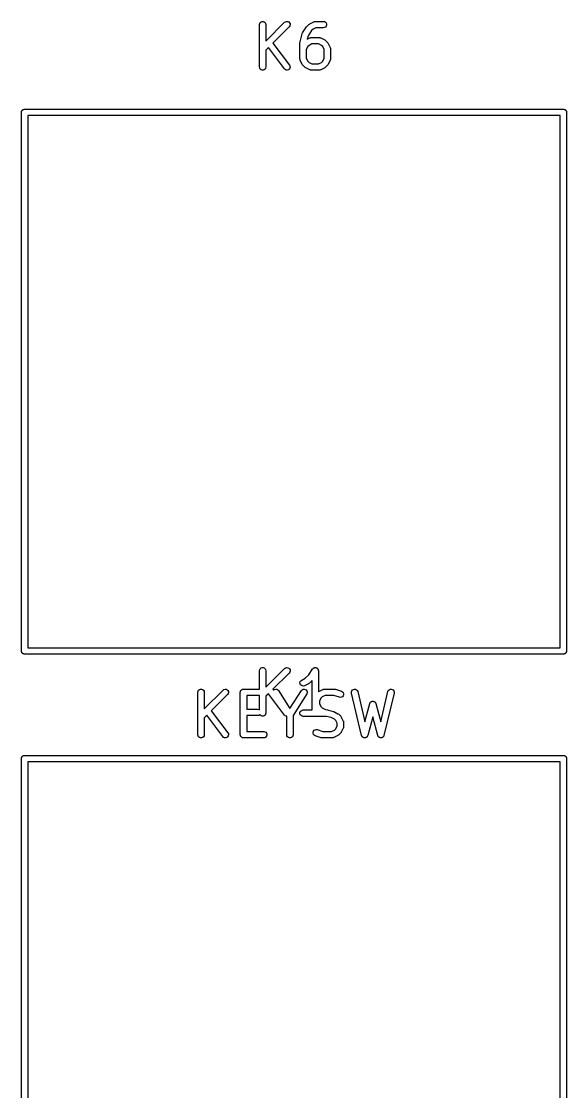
# Model space of a CAD drawing. Extents: x 144.7 to 218.8, y -126.8 to -74.1.
# Drawn here: x 144.71 to 157.56, y -104.37 to -79.13 of the extents above; entities that cross this region are included whole.
import ezdxf

# ---------------------------------------------------------------- set-up
doc = ezdxf.new("R2010")
doc.units = 0
doc.header["$MEASUREMENT"] = 0
doc.layers.add('BLACK', color=7, linetype='CONTINUOUS')

msp = doc.modelspace()

# ---------------------------------------------------------------- linework, layer by layer
at = {"layer": 'BLACK', "linetype": 'CONTINUOUS'}
for p, q in [((150.317, -79.2084), (150.321, -79.1827)), ((150.317, -80.2084), (150.317, -79.2084)), ((150.321, -79.1827), (150.334, -79.1602)), ((150.334, -79.1602), (150.354, -79.1434)), ((150.354, -79.1434), (150.379, -79.1345)), ((150.379, -79.1345), (150.405, -79.1345)), ((150.405, -79.1345), (150.429, -79.1434)), ((150.429, -79.1434), (150.449, -79.1602)), ((150.449, -79.1602), (150.462, -79.1827)), ((150.462, -79.1827), (150.467, -79.2084)), ((150.467, -79.5987), (150.91, -79.1553)), ((150.467, -79.2084), (150.467, -79.5987)), ((150.91, -79.1553), (150.932, -79.1404)), ((150.932, -79.1404), (150.957, -79.1337)), ((150.957, -79.1337), (150.983, -79.1359)), ((150.983, -79.1359), (151.006, -79.1469)), ((151.006, -79.1469), (151.025, -79.1654)), ((151.031, -79.2401), (151.016, -79.2614)), ((151.025, -79.1654), (151.036, -79.189)), ((151.038, -79.2149), (151.031, -79.2401)), ((151.036, -79.189), (151.038, -79.2149)), ((151.43, -79.2567), (151.434, -79.2506)), ((151.434, -79.2506), (151.482, -79.203)), ((151.482, -79.203), (151.492, -79.1961)), ((151.492, -79.1961), (151.501, -79.1889)), ((151.501, -79.1889), (151.596, -79.1413)), ((151.596, -79.1413), (151.601, -79.1401)), ((151.601, -79.1401), (151.604, -79.1379)), ((151.604, -79.1379), (151.613, -79.1364)), ((151.613, -79.1364), (151.621, -79.1339)), ((151.621, -79.1339), (151.626, -79.1341)), ((151.626, -79.1341), (151.63, -79.1334)), ((151.63, -79.1334), (151.82, -79.1334)), ((151.82, -79.1334), (151.846, -79.1379)), ((151.846, -79.1379), (151.869, -79.1509)), ((151.869, -79.1509), (151.885, -79.1709)), ((151.885, -79.2459), (151.869, -79.2658)), ((151.885, -79.1709), (151.894, -79.1954)), ((151.894, -79.2214), (151.885, -79.2459)), ((151.894, -79.1954), (151.894, -79.2214)), ((151.016, -79.2614), (150.634, -79.644)), ((151.272, -79.6188), (151.319, -79.4283)), ((151.319, -79.4283), (151.324, -79.4167)), ((151.324, -79.4167), (151.329, -79.4049)), ((151.329, -79.4049), (151.425, -79.262)), ((151.425, -79.262), (151.43, -79.2567)), ((151.462, -79.4773), (151.443, -79.5514)), ((151.545, -79.3514), (151.462, -79.4773)), ((151.579, -79.3176), (151.545, -79.3514)), ((151.648, -79.2834), (151.579, -79.3176)), ((151.82, -79.2834), (151.648, -79.2834)), ((151.846, -79.2789), (151.82, -79.2834)), ((151.869, -79.2658), (151.846, -79.2789)), ((150.527, -79.7511), (150.467, -79.8109)), ((150.903, -80.2534), (150.527, -79.7511)), ((150.634, -79.644), (151.023, -80.1634)), ((151.269, -79.637), (151.271, -79.6279)), ((151.269, -80.0179), (151.269, -79.637)), ((151.271, -79.6279), (151.272, -79.6188)), ((151.454, -79.729), (151.419, -79.7975)), ((151.443, -79.5514), (151.501, -79.5223)), ((151.484, -79.6986), (151.454, -79.729)), ((151.552, -79.6643), (151.484, -79.6986)), ((151.501, -79.5223), (151.505, -79.521)), ((151.505, -79.521), (151.509, -79.5189)), ((151.509, -79.5189), (151.518, -79.5173)), ((151.518, -79.5173), (151.526, -79.5148)), ((151.526, -79.5148), (151.531, -79.5151)), ((151.531, -79.5151), (151.535, -79.5143)), ((151.535, -79.5143), (151.725, -79.5143)), ((151.708, -79.6643), (151.552, -79.6643)), ((151.776, -79.6986), (151.708, -79.6643)), ((151.725, -79.5143), (151.729, -79.5151)), ((151.729, -79.5151), (151.734, -79.5148)), ((151.734, -79.5148), (151.742, -79.5173)), ((151.742, -79.5173), (151.751, -79.5189)), ((151.751, -79.5189), (151.755, -79.521)), ((151.755, -79.521), (151.759, -79.5223)), ((151.759, -79.5223), (151.854, -79.5699)), ((151.806, -79.729), (151.776, -79.6986)), ((151.841, -79.7975), (151.806, -79.729)), ((151.854, -79.5699), (151.864, -79.577)), ((151.864, -79.577), (151.874, -79.5839)), ((151.874, -79.5839), (151.921, -79.6315)), ((151.921, -79.6315), (151.928, -79.6414)), ((151.928, -79.6414), (151.935, -79.651)), ((151.935, -79.651), (151.983, -79.7463)), ((151.983, -79.7463), (151.984, -79.7504)), ((151.984, -79.7504), (151.986, -79.7542)), ((151.986, -79.7542), (151.988, -79.7628)), ((150.467, -79.8109), (150.467, -80.2084)), ((151.419, -79.7975), (151.419, -80.0002)), ((151.419, -80.0002), (151.454, -80.0687)), ((151.806, -80.0687), (151.841, -80.0002)), ((151.841, -80.0002), (151.841, -79.7975)), ((151.988, -79.7628), (151.99, -79.7712)), ((151.99, -79.7712), (151.99, -79.7755)), ((151.99, -79.7755), (151.991, -79.7798)), ((151.991, -79.7798), (151.991, -80.0179)), ((150.321, -80.234), (150.317, -80.2084)), ((150.334, -80.2566), (150.321, -80.234)), ((150.354, -80.2733), (150.334, -80.2566)), ((150.449, -80.2566), (150.429, -80.2733)), ((150.462, -80.234), (150.449, -80.2566)), ((150.467, -80.2084), (150.462, -80.234)), ((150.922, -80.2712), (150.903, -80.2534)), ((151.018, -80.2597), (150.997, -80.2753)), ((151.032, -80.2378), (151.018, -80.2597)), ((151.023, -80.1634), (151.035, -80.1866)), ((151.038, -80.2125), (151.032, -80.2378)), ((151.035, -80.1866), (151.038, -80.2125)), ((151.27, -80.0222), (151.269, -80.0179)), ((151.27, -80.0265), (151.27, -80.0222)), ((151.272, -80.0349), (151.27, -80.0265)), ((151.274, -80.0436), (151.272, -80.0349)), ((151.276, -80.0473), (151.274, -80.0436)), ((151.277, -80.0514), (151.276, -80.0473)), ((151.325, -80.1467), (151.277, -80.0514)), ((151.332, -80.1563), (151.325, -80.1467)), ((151.339, -80.1662), (151.332, -80.1563)), ((151.386, -80.2138), (151.339, -80.1662)), ((151.396, -80.2207), (151.386, -80.2138)), ((151.406, -80.2278), (151.396, -80.2207)), ((151.501, -80.2755), (151.406, -80.2278)), ((151.454, -80.0687), (151.484, -80.0991)), ((151.484, -80.0991), (151.552, -80.1334)), ((151.552, -80.1334), (151.708, -80.1334)), ((151.708, -80.1334), (151.776, -80.0991)), ((151.854, -80.2278), (151.759, -80.2755)), ((151.776, -80.0991), (151.806, -80.0687)), ((151.864, -80.2207), (151.854, -80.2278)), ((151.874, -80.2138), (151.864, -80.2207)), ((151.921, -80.1662), (151.874, -80.2138)), ((151.928, -80.1563), (151.921, -80.1662)), ((151.935, -80.1467), (151.928, -80.1563)), ((151.983, -80.0514), (151.935, -80.1467)), ((151.984, -80.0473), (151.983, -80.0514)), ((151.986, -80.0436), (151.984, -80.0473)), ((151.988, -80.0349), (151.986, -80.0436)), ((151.99, -80.0265), (151.988, -80.0349)), ((151.991, -80.0179), (151.99, -80.0222)), ((151.99, -80.0222), (151.99, -80.0265)), ((150.379, -80.2822), (150.354, -80.2733)), ((150.405, -80.2822), (150.379, -80.2822)), ((150.429, -80.2733), (150.405, -80.2822)), ((150.946, -80.2814), (150.922, -80.2712)), ((150.972, -80.2828), (150.946, -80.2814)), ((150.997, -80.2753), (150.972, -80.2828)), ((151.505, -80.2767), (151.501, -80.2755)), ((151.509, -80.2789), (151.505, -80.2767)), ((151.518, -80.2804), (151.509, -80.2789)), ((151.526, -80.2829), (151.518, -80.2804)), ((151.531, -80.2826), (151.526, -80.2829)), ((151.535, -80.2834), (151.531, -80.2826)), ((151.725, -80.2834), (151.535, -80.2834)), ((151.729, -80.2826), (151.725, -80.2834)), ((151.734, -80.2829), (151.729, -80.2826)), ((151.742, -80.2804), (151.734, -80.2829)), ((151.751, -80.2789), (151.742, -80.2804)), ((151.755, -80.2767), (151.751, -80.2789)), ((151.759, -80.2755), (151.755, -80.2767)), ((144.705, -81.2668), (144.707, -81.2605)), ((144.705, -81.2734), (144.705, -81.2668)), ((144.705, -93.9866), (144.705, -81.2734)), ((144.707, -81.2605), (144.708, -81.254)), ((144.708, -81.254), (144.712, -81.2482)), ((144.712, -81.2482), (144.714, -81.2419)), ((144.714, -81.2419), (144.718, -81.2368)), ((144.718, -81.2368), (144.722, -81.231)), ((144.722, -81.231), (144.727, -81.2268)), ((144.727, -81.2268), (144.731, -81.2217)), ((144.731, -81.2217), (144.737, -81.2183)), ((144.737, -81.2183), (144.742, -81.214)), ((144.742, -81.214), (144.748, -81.2118)), ((144.748, -81.2118), (144.754, -81.2084)), ((144.754, -81.2084), (144.761, -81.2073)), ((144.761, -81.2073), (144.767, -81.205)), ((144.767, -81.205), (144.773, -81.205)), ((144.773, -81.205), (144.773, -81.205)), ((144.773, -81.205), (157.487, -81.205)), ((157.487, -81.205), (157.493, -81.205)), ((157.487, -81.205), (157.487, -81.205)), ((157.493, -81.205), (157.499, -81.2073)), ((157.499, -81.2073), (157.506, -81.2084)), ((157.506, -81.2084), (157.512, -81.2118)), ((157.512, -81.2118), (157.518, -81.214)), ((157.518, -81.214), (157.523, -81.2183)), ((157.523, -81.2183), (157.529, -81.2217)), ((157.529, -81.2217), (157.533, -81.2268)), ((157.533, -81.2268), (157.538, -81.231)), ((157.538, -81.231), (157.542, -81.2368)), ((157.542, -81.2368), (157.546, -81.2419)), ((157.546, -81.2419), (157.548, -81.2482)), ((157.548, -81.2482), (157.552, -81.254)), ((157.552, -81.254), (157.553, -81.2605)), ((157.553, -81.2605), (157.555, -81.2668)), ((157.555, -81.2668), (157.555, -81.2734)), ((157.555, -81.2734), (157.555, -81.2734)), ((157.555, -81.2734), (157.555, -93.9866)), ((144.855, -81.355), (144.855, -93.905)), ((157.405, -81.355), (144.855, -81.355)), ((157.405, -93.905), (157.405, -81.355)), ((144.705, -93.9932), (144.705, -93.9866)), ((144.705, -93.9866), (144.705, -93.9866)), ((144.707, -93.9995), (144.705, -93.9932)), ((144.708, -94.006), (144.707, -93.9995)), ((144.712, -94.0118), (144.708, -94.006)), ((144.714, -94.0181), (144.712, -94.0118)), ((144.718, -94.0232), (144.714, -94.0181)), ((144.722, -94.029), (144.718, -94.0232)), ((144.727, -94.0332), (144.722, -94.029)), ((144.731, -94.0383), (144.727, -94.0332)), ((144.737, -94.0417), (144.731, -94.0383)), ((144.742, -94.046), (144.737, -94.0417)), ((144.748, -94.0482), (144.742, -94.046)), ((144.754, -94.0516), (144.748, -94.0482)), ((144.761, -94.0527), (144.754, -94.0516)), ((144.767, -94.055), (144.761, -94.0527)), ((144.773, -94.055), (144.767, -94.055)), ((157.487, -94.055), (144.773, -94.055)), ((144.773, -94.055), (144.773, -94.055)), ((144.855, -93.905), (157.405, -93.905)), ((157.493, -94.055), (157.487, -94.055)), ((157.487, -94.055), (157.487, -94.055)), ((157.499, -94.0527), (157.493, -94.055)), ((157.506, -94.0516), (157.499, -94.0527)), ((157.512, -94.0482), (157.506, -94.0516)), ((157.518, -94.046), (157.512, -94.0482)), ((157.523, -94.0417), (157.518, -94.046)), ((157.529, -94.0383), (157.523, -94.0417)), ((157.533, -94.0332), (157.529, -94.0383)), ((157.538, -94.029), (157.533, -94.0332)), ((157.542, -94.0232), (157.538, -94.029)), ((157.546, -94.0181), (157.542, -94.0232)), ((157.548, -94.0118), (157.546, -94.0181)), ((157.552, -94.006), (157.548, -94.0118)), ((157.553, -93.9995), (157.552, -94.006)), ((157.555, -93.9932), (157.553, -93.9995)), ((157.555, -93.9866), (157.555, -93.9866)), ((157.555, -93.9866), (157.555, -93.9932)), ((150.334, -94.4002), (150.354, -94.3834)), ((150.354, -94.3834), (150.379, -94.3745)), ((150.379, -94.3745), (150.405, -94.3745)), ((150.405, -94.3745), (150.429, -94.3834)), ((150.429, -94.3834), (150.449, -94.4002)), ((150.467, -94.8387), (150.91, -94.3953)), ((150.91, -94.3953), (150.932, -94.3804)), ((150.932, -94.3804), (150.957, -94.3737)), ((150.957, -94.3737), (150.983, -94.3759)), ((150.983, -94.3759), (151.006, -94.3869)), ((151.006, -94.3869), (151.025, -94.4054)), ((151.573, -94.4002), (151.579, -94.3944)), ((151.579, -94.3944), (151.586, -94.3879)), ((151.586, -94.3879), (151.589, -94.3861)), ((151.589, -94.3861), (151.593, -94.3834)), ((151.593, -94.3834), (151.601, -94.3804)), ((151.601, -94.3804), (151.609, -94.3764)), ((151.609, -94.3764), (151.613, -94.3759)), ((151.613, -94.3759), (151.617, -94.3745)), ((151.617, -94.3745), (151.626, -94.3745)), ((151.626, -94.3745), (151.635, -94.3735)), ((151.635, -94.3735), (151.639, -94.3745)), ((151.639, -94.3745), (151.643, -94.3745)), ((151.643, -94.3745), (151.651, -94.3776)), ((151.651, -94.3776), (151.66, -94.3797)), ((151.66, -94.3797), (151.664, -94.382)), ((151.664, -94.382), (151.667, -94.3834)), ((151.667, -94.3834), (151.674, -94.3892)), ((151.674, -94.3892), (151.682, -94.3941)), ((151.682, -94.3941), (151.684, -94.3975)), ((151.684, -94.3975), (151.687, -94.4002)), ((150.317, -94.4484), (150.321, -94.4227)), ((150.317, -94.8814), (150.317, -94.4484)), ((150.321, -94.4227), (150.334, -94.4002)), ((150.449, -94.4002), (150.462, -94.4227)), ((150.462, -94.4227), (150.467, -94.4484)), ((150.467, -94.4484), (150.467, -94.8387)), ((151.016, -94.5014), (150.634, -94.884)), ((151.031, -94.4801), (151.016, -94.5014)), ((151.025, -94.4054), (151.036, -94.429)), ((151.038, -94.4549), (151.031, -94.4801)), ((151.036, -94.429), (151.038, -94.4549)), ((151.311, -94.667), (151.395, -94.6248)), ((151.395, -94.6248), (151.476, -94.5435)), ((151.476, -94.5435), (151.568, -94.4068)), ((151.568, -94.4068), (151.57, -94.4038)), ((151.57, -94.4038), (151.573, -94.4002)), ((151.687, -94.4002), (151.692, -94.4079)), ((151.692, -94.4079), (151.697, -94.4151)), ((151.697, -94.4151), (151.698, -94.4191)), ((151.698, -94.4191), (151.7, -94.4227)), ((151.7, -94.4227), (151.702, -94.4315)), ((151.702, -94.4315), (151.705, -94.4401)), ((151.705, -94.4401), (151.704, -94.4443)), ((151.704, -94.4443), (151.705, -94.4484)), ((151.705, -94.4484), (151.705, -94.9447)), ((148.882, -94.9082), (148.902, -94.8914)), ((148.902, -94.8914), (148.926, -94.8825)), ((148.926, -94.8825), (148.953, -94.8825)), ((148.953, -94.8825), (148.977, -94.8914)), ((148.977, -94.8914), (148.997, -94.9082)), ((149.015, -95.3467), (149.458, -94.9033)), ((149.458, -94.9033), (149.479, -94.8884)), ((149.479, -94.8884), (149.504, -94.8817)), ((149.504, -94.8817), (149.53, -94.8839)), ((149.53, -94.8839), (149.554, -94.8949)), ((149.554, -94.8949), (149.572, -94.9134)), ((149.882, -94.9082), (149.887, -94.904)), ((149.887, -94.904), (149.891, -94.8989)), ((149.891, -94.8989), (149.897, -94.8956)), ((149.897, -94.8956), (149.902, -94.8914)), ((149.902, -94.8914), (149.908, -94.8892)), ((149.908, -94.8892), (149.914, -94.8859)), ((149.914, -94.8859), (149.92, -94.8848)), ((149.92, -94.8848), (149.926, -94.8825)), ((149.926, -94.8825), (149.933, -94.8825)), ((149.933, -94.8825), (149.94, -94.8814)), ((149.94, -94.8814), (150.317, -94.8814)), ((150.634, -94.884), (150.649, -94.9038)), ((150.649, -94.9038), (150.651, -94.9011)), ((150.651, -94.9011), (150.673, -94.8871)), ((150.673, -94.8871), (150.698, -94.8815)), ((150.698, -94.8815), (150.724, -94.8849)), ((150.724, -94.8849), (150.747, -94.8969)), ((150.747, -94.8969), (150.765, -94.9161)), ((151.269, -94.7296), (151.275, -94.7043)), ((151.272, -94.7555), (151.269, -94.7296)), ((151.284, -94.7788), (151.272, -94.7555)), ((151.275, -94.7043), (151.29, -94.6825)), ((151.303, -94.7967), (151.284, -94.7788)), ((151.29, -94.6825), (151.311, -94.667)), ((151.327, -94.807), (151.303, -94.7967)), ((151.305, -94.9161), (151.322, -94.8969)), ((151.322, -94.8969), (151.346, -94.8849)), ((151.353, -94.8086), (151.327, -94.807)), ((151.346, -94.8849), (151.371, -94.8815)), ((151.378, -94.8012), (151.353, -94.8086)), ((151.371, -94.8815), (151.397, -94.8871)), ((151.473, -94.7536), (151.378, -94.8012)), ((151.397, -94.8871), (151.419, -94.9011)), ((151.419, -94.9011), (151.435, -94.9217)), ((151.483, -94.7464), (151.473, -94.7536)), ((151.493, -94.7395), (151.483, -94.7464)), ((151.555, -94.6771), (151.493, -94.7395)), ((151.555, -95.3734), (151.555, -94.6771)), ((151.716, -94.9369), (151.811, -94.8893)), ((151.811, -94.8893), (151.815, -94.8881)), ((151.815, -94.8881), (151.819, -94.8859)), ((151.819, -94.8859), (151.827, -94.8844)), ((151.827, -94.8844), (151.836, -94.8819)), ((151.836, -94.8819), (151.84, -94.8821)), ((151.84, -94.8821), (151.844, -94.8814)), ((151.844, -94.8814), (152.082, -94.8814)), ((152.082, -94.8814), (152.094, -94.8835)), ((152.094, -94.8835), (152.106, -94.8852)), ((152.106, -94.8852), (152.249, -94.9328)), ((152.492, -94.9228), (152.507, -94.9019)), ((152.507, -94.9019), (152.529, -94.8875)), ((152.529, -94.8875), (152.554, -94.8815)), ((152.554, -94.8815), (152.58, -94.8845)), ((152.58, -94.8845), (152.603, -94.8962)), ((152.603, -94.8962), (152.621, -94.9151)), ((153.353, -94.9151), (153.371, -94.8962)), ((153.371, -94.8962), (153.394, -94.8845)), ((153.394, -94.8845), (153.42, -94.8815)), ((153.42, -94.8815), (153.445, -94.8875)), ((153.445, -94.8875), (153.467, -94.9019)), ((153.467, -94.9019), (153.483, -94.9228)), ((148.865, -94.9564), (148.869, -94.9307)), ((148.865, -95.9564), (148.865, -94.9564)), ((148.869, -94.9307), (148.882, -94.9082)), ((148.997, -94.9082), (149.01, -94.9307)), ((149.01, -94.9307), (149.015, -94.9564)), ((149.015, -94.9564), (149.015, -95.3467)), ((149.564, -95.0094), (149.181, -95.392)), ((149.579, -94.9881), (149.564, -95.0094)), ((149.572, -94.9134), (149.583, -94.937)), ((149.586, -94.9629), (149.579, -94.9881)), ((149.583, -94.937), (149.586, -94.9629)), ((149.865, -94.9564), (149.866, -94.9499)), ((149.865, -95.9564), (149.865, -94.9564)), ((149.866, -94.9434), (149.868, -94.9372)), ((149.866, -94.9499), (149.866, -94.9434)), ((149.868, -94.9372), (149.869, -94.9307)), ((149.869, -94.9307), (149.872, -94.925)), ((149.872, -94.925), (149.875, -94.9189)), ((149.875, -94.9189), (149.879, -94.9139)), ((149.879, -94.9139), (149.882, -94.9082)), ((150.015, -95.0314), (150.015, -95.3576)), ((150.317, -95.0314), (150.015, -95.0314)), ((150.317, -95.3727), (150.317, -95.0314)), ((150.527, -94.9911), (150.467, -95.0509)), ((150.467, -95.0509), (150.467, -95.4484)), ((150.903, -95.4934), (150.527, -94.9911)), ((150.765, -94.9161), (151.035, -95.3405)), ((151.035, -95.3405), (151.305, -94.9161)), ((151.431, -94.9966), (151.11, -95.502)), ((151.441, -94.9726), (151.431, -94.9966)), ((151.435, -94.9217), (151.442, -94.9466)), ((151.442, -94.9466), (151.441, -94.9726)), ((151.705, -94.9447), (151.706, -94.9441)), ((151.706, -94.9441), (151.716, -94.9369)), ((151.763, -95.096), (151.729, -95.1646)), ((151.793, -95.0656), (151.763, -95.096)), ((151.862, -95.0314), (151.793, -95.0656)), ((152.07, -95.0314), (151.862, -95.0314)), ((152.202, -95.0752), (152.07, -95.0314)), ((152.227, -95.079), (152.202, -95.0752)), ((152.253, -95.0737), (152.227, -95.079)), ((152.249, -94.9328), (152.272, -94.9453)), ((152.275, -95.0601), (152.253, -95.0737)), ((152.272, -94.9453), (152.289, -94.9647)), ((152.291, -95.0397), (152.275, -95.0601)), ((152.289, -94.9647), (152.299, -94.989)), ((152.299, -95.015), (152.291, -95.0397)), ((152.299, -94.989), (152.299, -95.015)), ((152.484, -94.9477), (152.492, -94.9228)), ((152.486, -94.9738), (152.484, -94.9477)), ((152.724, -95.9738), (152.486, -94.9738)), ((152.621, -94.9151), (152.632, -94.939)), ((152.632, -94.939), (152.801, -95.6499)), ((153.174, -95.6499), (153.343, -94.939)), ((153.489, -94.9738), (153.251, -95.9738)), ((153.343, -94.939), (153.353, -94.9151)), ((153.483, -94.9228), (153.49, -94.9477)), ((153.49, -94.9477), (153.489, -94.9738)), ((149.181, -95.392), (149.571, -95.9114)), ((150.015, -95.3576), (150.273, -95.3576)), ((150.273, -95.3576), (150.299, -95.3621)), ((150.299, -95.3621), (150.317, -95.3727)), ((151.279, -95.4109), (151.296, -95.3909)), ((151.296, -95.3909), (151.319, -95.3779)), ((151.319, -95.3779), (151.344, -95.3734)), ((151.344, -95.3734), (151.555, -95.3734)), ((151.729, -95.1646), (151.729, -95.2244)), ((151.729, -95.2244), (151.763, -95.2929)), ((151.763, -95.2929), (151.793, -95.3233)), ((151.793, -95.3233), (151.87, -95.3618)), ((151.87, -95.3618), (151.919, -95.374)), ((151.919, -95.374), (151.941, -95.3779)), ((151.941, -95.3779), (151.946, -95.3808)), ((151.946, -95.3808), (152.053, -95.4074)), ((152.053, -95.4074), (152.06, -95.4108)), ((152.801, -95.6499), (152.915, -95.2228)), ((152.915, -95.2228), (152.917, -95.2167)), ((152.917, -95.2167), (152.919, -95.2103)), ((152.919, -95.2103), (152.923, -95.205)), ((152.923, -95.205), (152.926, -95.1991)), ((152.926, -95.1991), (152.93, -95.1944)), ((152.93, -95.1944), (152.934, -95.189)), ((152.934, -95.189), (152.939, -95.1853)), ((152.939, -95.1853), (152.944, -95.1807)), ((152.944, -95.1807), (152.95, -95.1779)), ((152.95, -95.1779), (152.956, -95.1741)), ((152.956, -95.1741), (152.962, -95.1724)), ((152.962, -95.1724), (152.968, -95.1697)), ((152.968, -95.1697), (152.974, -95.1691)), ((152.974, -95.1691), (152.981, -95.1674)), ((152.981, -95.1674), (152.987, -95.1679)), ((152.987, -95.1679), (152.994, -95.1674)), ((152.994, -95.1674), (153, -95.1691)), ((153, -95.1691), (153.007, -95.1697)), ((153.007, -95.1697), (153.012, -95.1724)), ((153.012, -95.1724), (153.019, -95.1741)), ((153.019, -95.1741), (153.024, -95.1779)), ((153.024, -95.1779), (153.03, -95.1807)), ((153.03, -95.1807), (153.035, -95.1853)), ((153.035, -95.1853), (153.04, -95.189)), ((153.04, -95.189), (153.044, -95.1944)), ((153.044, -95.1944), (153.049, -95.1991)), ((153.049, -95.1991), (153.051, -95.205)), ((153.051, -95.205), (153.055, -95.2103)), ((153.055, -95.2103), (153.057, -95.2167)), ((153.057, -95.2167), (153.06, -95.2228)), ((153.06, -95.2228), (153.174, -95.6499)), ((149.074, -95.4991), (149.015, -95.5589)), ((149.015, -95.5589), (149.015, -95.9564)), ((149.451, -96.0014), (149.074, -95.4991)), ((150.273, -95.5076), (150.015, -95.5076)), ((150.015, -95.5076), (150.015, -95.8814)), ((150.299, -95.503), (150.273, -95.5076)), ((150.321, -95.49), (150.299, -95.503)), ((150.327, -95.4833), (150.321, -95.49)), ((150.334, -95.4966), (150.327, -95.4833)), ((150.354, -95.5133), (150.334, -95.4966)), ((150.379, -95.5222), (150.354, -95.5133)), ((150.405, -95.5222), (150.379, -95.5222)), ((150.429, -95.5133), (150.405, -95.5222)), ((150.449, -95.4966), (150.429, -95.5133)), ((150.462, -95.474), (150.449, -95.4966)), ((150.467, -95.4484), (150.462, -95.474)), ((150.922, -95.5112), (150.903, -95.4934)), ((150.946, -95.5214), (150.922, -95.5112)), ((150.96, -95.5222), (150.946, -95.5214)), ((150.96, -95.9564), (150.96, -95.5222)), ((151.11, -95.502), (151.11, -95.9564)), ((151.27, -95.4354), (151.279, -95.4109)), ((151.27, -95.4614), (151.27, -95.4354)), ((151.279, -95.4859), (151.27, -95.4614)), ((151.296, -95.5058), (151.279, -95.4859)), ((151.319, -95.5189), (151.296, -95.5058)), ((151.344, -95.5234), (151.319, -95.5189)), ((151.898, -95.5234), (151.344, -95.5234)), ((152.009, -95.551), (151.898, -95.5234)), ((152.086, -95.5894), (152.009, -95.551)), ((152.06, -95.4108), (152.068, -95.4131)), ((152.068, -95.4131), (152.164, -95.4607)), ((152.116, -95.6199), (152.086, -95.5894)), ((152.15, -95.6884), (152.116, -95.6199)), ((152.164, -95.4607), (152.173, -95.4679)), ((152.173, -95.4679), (152.183, -95.4748)), ((152.183, -95.4748), (152.231, -95.5224)), ((152.231, -95.5224), (152.238, -95.5322)), ((152.238, -95.5322), (152.245, -95.5419)), ((152.245, -95.5419), (152.292, -95.6371)), ((152.292, -95.6371), (152.294, -95.6413)), ((152.294, -95.6413), (152.296, -95.645)), ((152.296, -95.645), (152.297, -95.6537)), ((152.297, -95.6537), (152.3, -95.6621)), ((152.987, -95.5332), (152.869, -95.9757)), ((153.105, -95.9757), (152.987, -95.5332)), ((149.571, -95.9114), (149.583, -95.9346)), ((150.015, -95.8814), (150.416, -95.8814)), ((150.416, -95.8814), (150.441, -95.8859)), ((150.441, -95.8859), (150.464, -95.8989)), ((150.464, -95.8989), (150.481, -95.9189)), ((151.58, -95.8978), (151.588, -95.873)), ((151.58, -95.9238), (151.58, -95.8978)), ((151.588, -95.873), (151.604, -95.8526)), ((151.604, -95.8526), (151.626, -95.839)), ((151.626, -95.839), (151.652, -95.8338)), ((151.652, -95.8338), (151.678, -95.8376)), ((151.678, -95.8376), (151.809, -95.8814)), ((151.809, -95.8814), (152.017, -95.8814)), ((152.017, -95.8814), (152.086, -95.8471)), ((152.086, -95.8471), (152.116, -95.8167)), ((152.116, -95.8167), (152.15, -95.7482)), ((152.15, -95.7482), (152.15, -95.6884)), ((152.231, -95.9142), (152.183, -95.9618)), ((152.238, -95.9043), (152.231, -95.9142)), ((152.245, -95.8947), (152.238, -95.9043)), ((152.292, -95.7994), (152.245, -95.8947)), ((152.294, -95.7953), (152.292, -95.7994)), ((152.296, -95.7916), (152.294, -95.7953)), ((152.297, -95.7829), (152.296, -95.7916)), ((152.3, -95.7745), (152.297, -95.7829)), ((152.3, -95.6621), (152.299, -95.6664)), ((152.299, -95.6664), (152.3, -95.6707)), ((152.3, -95.7659), (152.299, -95.7702)), ((152.299, -95.7702), (152.3, -95.7745)), ((152.3, -95.6707), (152.3, -95.7659)), ((148.869, -95.982), (148.865, -95.9564)), ((148.882, -96.0046), (148.869, -95.982)), ((148.902, -96.0213), (148.882, -96.0046)), ((148.926, -96.0302), (148.902, -96.0213)), ((148.953, -96.0302), (148.926, -96.0302)), ((148.977, -96.0213), (148.953, -96.0302)), ((148.997, -96.0046), (148.977, -96.0213)), ((149.01, -95.982), (148.997, -96.0046)), ((149.015, -95.9564), (149.01, -95.982)), ((149.47, -96.0192), (149.451, -96.0014)), ((149.494, -96.0294), (149.47, -96.0192)), ((149.52, -96.0308), (149.494, -96.0294)), ((149.545, -96.0233), (149.52, -96.0308)), ((149.566, -96.0077), (149.545, -96.0233)), ((149.58, -95.9858), (149.566, -96.0077)), ((149.586, -95.9605), (149.58, -95.9858)), ((149.583, -95.9346), (149.586, -95.9605)), ((149.866, -95.9628), (149.865, -95.9564)), ((149.866, -95.9694), (149.866, -95.9628)), ((149.868, -95.9756), (149.866, -95.9694)), ((149.869, -95.982), (149.868, -95.9756)), ((149.872, -95.9877), (149.869, -95.982)), ((149.875, -95.9939), (149.872, -95.9877)), ((149.879, -95.9989), (149.875, -95.9939)), ((149.882, -96.0046), (149.879, -95.9989)), ((149.887, -96.0088), (149.882, -96.0046)), ((149.891, -96.0138), (149.887, -96.0088)), ((149.897, -96.0171), (149.891, -96.0138)), ((149.902, -96.0213), (149.897, -96.0171)), ((149.908, -96.0236), (149.902, -96.0213)), ((149.914, -96.0269), (149.908, -96.0236)), ((149.92, -96.028), (149.914, -96.0269)), ((149.926, -96.0302), (149.92, -96.028)), ((149.933, -96.0302), (149.926, -96.0302)), ((149.94, -96.0314), (149.933, -96.0302)), ((150.416, -96.0314), (149.94, -96.0314)), ((150.441, -96.0269), (150.416, -96.0314)), ((150.464, -96.0138), (150.441, -96.0269)), ((150.481, -95.9939), (150.464, -96.0138)), ((150.481, -95.9189), (150.49, -95.9434)), ((150.49, -95.9694), (150.481, -95.9939)), ((150.49, -95.9434), (150.49, -95.9694)), ((150.964, -95.982), (150.96, -95.9564)), ((150.977, -96.0046), (150.964, -95.982)), ((150.997, -96.0213), (150.977, -96.0046)), ((151.022, -96.0302), (150.997, -96.0213)), ((151.048, -96.0302), (151.022, -96.0302)), ((151.072, -96.0213), (151.048, -96.0302)), ((151.092, -96.0046), (151.072, -96.0213)), ((151.105, -95.982), (151.092, -96.0046)), ((151.11, -95.9564), (151.105, -95.982)), ((151.59, -95.948), (151.58, -95.9238)), ((151.607, -95.9675), (151.59, -95.948)), ((151.63, -95.9799), (151.607, -95.9675)), ((151.773, -96.0275), (151.63, -95.9799)), ((151.785, -96.0293), (151.773, -96.0275)), ((151.797, -96.0314), (151.785, -96.0293)), ((152.035, -96.0314), (151.797, -96.0314)), ((152.039, -96.0306), (152.035, -96.0314)), ((152.043, -96.0309), (152.039, -96.0306)), ((152.052, -96.0284), (152.043, -96.0309)), ((152.06, -96.0269), (152.052, -96.0284)), ((152.064, -96.0247), (152.06, -96.0269)), ((152.068, -96.0235), (152.064, -96.0247)), ((152.164, -95.9758), (152.068, -96.0235)), ((152.173, -95.9687), (152.164, -95.9758)), ((152.183, -95.9618), (152.173, -95.9687)), ((152.727, -95.9808), (152.724, -95.9738)), ((152.729, -95.9882), (152.727, -95.9808)), ((152.732, -95.9926), (152.729, -95.9882)), ((152.734, -95.9977), (152.732, -95.9926)), ((152.739, -96.0032), (152.734, -95.9977)), ((152.744, -96.0095), (152.739, -96.0032)), ((152.748, -96.0126), (152.744, -96.0095)), ((152.752, -96.0166), (152.748, -96.0126)), ((152.759, -96.02), (152.752, -96.0166)), ((152.765, -96.0244), (152.759, -96.02)), ((152.77, -96.0258), (152.765, -96.0244)), ((152.775, -96.0283), (152.77, -96.0258)), ((152.783, -96.0291), (152.775, -96.0283)), ((152.79, -96.0311), (152.783, -96.0291)), ((152.796, -96.0306), (152.79, -96.0311)), ((152.801, -96.0312), (152.796, -96.0306)), ((152.809, -96.0295), (152.801, -96.0312)), ((152.816, -96.0288), (152.809, -96.0295)), ((152.821, -96.0265), (152.816, -96.0288)), ((152.826, -96.0252), (152.821, -96.0265)), ((152.833, -96.021), (152.826, -96.0252)), ((152.84, -96.0178), (152.833, -96.021)), ((152.844, -96.0139), (152.84, -96.0178)), ((152.848, -96.0109), (152.844, -96.0139)), ((152.853, -96.0047), (152.848, -96.0109)), ((152.858, -95.9993), (152.853, -96.0047)), ((152.86, -95.9944), (152.858, -95.9993)), ((152.864, -95.99), (152.86, -95.9944)), ((152.866, -95.9826), (152.864, -95.99)), ((152.869, -95.9757), (152.866, -95.9826)), ((153.108, -95.9826), (153.105, -95.9757)), ((153.111, -95.99), (153.108, -95.9826)), ((153.114, -95.9944), (153.111, -95.99)), ((153.116, -95.9993), (153.114, -95.9944)), ((153.122, -96.0047), (153.116, -95.9993)), ((153.126, -96.0109), (153.122, -96.0047)), ((153.131, -96.0139), (153.126, -96.0109)), ((153.135, -96.0178), (153.131, -96.0139)), ((153.141, -96.021), (153.135, -96.0178)), ((153.148, -96.0252), (153.141, -96.021)), ((153.153, -96.0265), (153.148, -96.0252)), ((153.158, -96.0288), (153.153, -96.0265)), ((153.166, -96.0295), (153.158, -96.0288)), ((153.173, -96.0312), (153.166, -96.0295)), ((153.179, -96.0306), (153.173, -96.0312)), ((153.184, -96.0311), (153.179, -96.0306)), ((153.191, -96.0291), (153.184, -96.0311)), ((153.199, -96.0283), (153.191, -96.0291)), ((153.204, -96.0258), (153.199, -96.0283)), ((153.209, -96.0244), (153.204, -96.0258)), ((153.216, -96.02), (153.209, -96.0244)), ((153.222, -96.0166), (153.216, -96.02)), ((153.226, -96.0126), (153.222, -96.0166)), ((153.231, -96.0095), (153.226, -96.0126)), ((153.235, -96.0032), (153.231, -96.0095)), ((153.24, -95.9977), (153.235, -96.0032)), ((153.242, -95.9926), (153.24, -95.9977)), ((153.246, -95.9882), (153.242, -95.9926)), ((153.248, -95.9808), (153.246, -95.9882)), ((153.251, -95.9738), (153.248, -95.9808)), ((144.705, -96.5068), (144.707, -96.5005)), ((144.705, -96.5134), (144.705, -96.5068)), ((144.705, -109.227), (144.705, -96.5134)), ((144.707, -96.5005), (144.708, -96.494)), ((144.708, -96.494), (144.712, -96.4882)), ((144.712, -96.4882), (144.714, -96.4819)), ((144.714, -96.4819), (144.718, -96.4768)), ((144.718, -96.4768), (144.722, -96.471)), ((144.722, -96.471), (144.727, -96.4668)), ((144.727, -96.4668), (144.731, -96.4617)), ((144.731, -96.4617), (144.737, -96.4583)), ((144.737, -96.4583), (144.742, -96.454)), ((144.742, -96.454), (144.748, -96.4518)), ((144.748, -96.4518), (144.754, -96.4484)), ((144.754, -96.4484), (144.761, -96.4473)), ((144.761, -96.4473), (144.767, -96.445)), ((144.767, -96.445), (144.773, -96.445)), ((144.773, -96.445), (144.773, -96.445)), ((144.773, -96.445), (157.487, -96.445)), ((144.855, -96.595), (144.855, -109.145)), ((157.405, -96.595), (144.855, -96.595)), ((157.405, -109.145), (157.405, -96.595)), ((157.487, -96.445), (157.493, -96.445)), ((157.487, -96.445), (157.487, -96.445)), ((157.493, -96.445), (157.499, -96.4473)), ((157.499, -96.4473), (157.506, -96.4484)), ((157.506, -96.4484), (157.512, -96.4518)), ((157.512, -96.4518), (157.518, -96.454)), ((157.518, -96.454), (157.523, -96.4583)), ((157.523, -96.4583), (157.529, -96.4617)), ((157.529, -96.4617), (157.533, -96.4668)), ((157.533, -96.4668), (157.538, -96.471)), ((157.538, -96.471), (157.542, -96.4768)), ((157.542, -96.4768), (157.546, -96.4819)), ((157.546, -96.4819), (157.548, -96.4882)), ((157.548, -96.4882), (157.552, -96.494)), ((157.552, -96.494), (157.553, -96.5005)), ((157.553, -96.5005), (157.555, -96.5068)), ((157.555, -96.5068), (157.555, -96.5134)), ((157.555, -96.5134), (157.555, -96.5134)), ((157.555, -96.5134), (157.555, -109.227))]:
    msp.add_line(p, q, dxfattribs=at)

doc.saveas('drawing.dxf')
